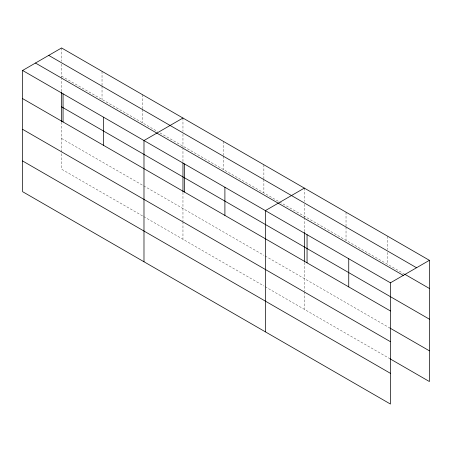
<?xml version="1.0" encoding="UTF-8"?>
<svg xmlns="http://www.w3.org/2000/svg" width="452" height="452" viewBox="0 0 452 452"><rect width="100%" height="100%" fill="white"/><g stroke="black" fill="none" stroke-linecap="round" stroke-linejoin="round"><path stroke-width="0.34" stroke-dasharray="2.26 1.69" d="M61.574 91.468L61.574 78.902M182.958 161.545L182.958 148.979M182.958 148.284L182.958 134.221M304.337 231.622L304.337 219.062M304.337 218.361L304.337 204.304M61.574 76.111L157.595 131.543M160.008 132.939L278.974 201.626M279.579 201.971L404.026 273.822M61.574 138.465L142.499 185.184M143.702 185.885L263.878 255.267M265.087 255.962L390.132 328.158M142.499 215.898L61.574 169.178L61.574 122.294M143.702 216.598L263.878 285.98M265.087 286.675L390.132 358.865M387.714 236.249L387.714 249.623M387.714 252.436L387.714 264.403M346.029 212.186L346.029 226.26M346.029 226.96L346.029 240.334M304.337 188.117L304.337 201.49M304.337 262.448L304.337 291.19M304.337 291.885L304.337 309.337M263.878 164.754L263.878 178.834M263.878 179.534L263.878 192.908M223.418 141.397L223.418 155.471M223.418 156.177L223.418 169.545M182.958 118.034L182.958 131.408M182.958 192.371L182.958 221.107M182.958 221.808L182.958 239.261M142.499 94.677L142.499 108.751M142.499 109.457L142.499 122.831M102.033 71.32L102.033 85.394M102.033 86.095L102.033 99.468M61.574 47.957L61.574 61.331M61.574 64.144L61.574 78.202"/><path stroke-width="0.68" d="M61.574 121.588L61.574 92.163M182.958 162.94L182.958 191.671M304.337 232.322L304.337 261.748M390.426 341.684L390.426 282.822L22.6 70.461L22.6 191.682L390.426 404.043L390.426 341.684L22.6 129.323M390.132 358.865L429.4 381.539L429.4 260.318L61.574 47.957L22.6 70.461M182.958 118.034L143.985 140.538L143.985 261.759M304.337 188.117L265.364 210.621L265.364 331.841M390.426 282.822L429.4 260.318M48.714 55.381L416.541 267.742M404.63 274.172L429.4 288.472M35.459 63.031L403.286 275.398M61.574 106.825L429.4 319.185M22.6 98.609L390.426 310.97M390.132 328.158L429.4 350.825M22.6 160.968L390.426 373.329M348.741 258.753L348.741 286.907M307.049 234.684L307.049 262.838M224.904 187.258L224.904 215.412M184.444 163.901L184.444 192.049M103.519 117.181L103.519 145.329M63.06 93.818L63.06 121.972"/></g></svg>
